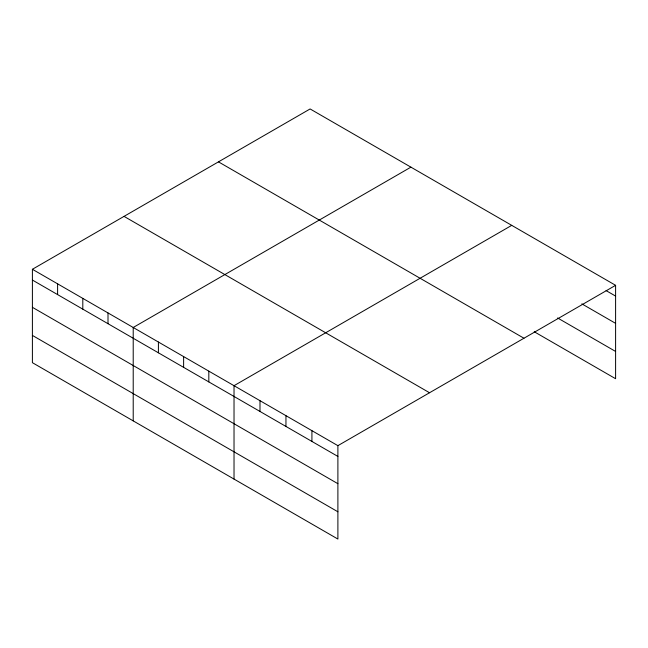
<?xml version="1.0" encoding="UTF-8"?>
<svg xmlns="http://www.w3.org/2000/svg" width="648" height="648" viewBox="0 0 648 648"><rect width="100%" height="100%" fill="white"/><g stroke="black" fill="none" stroke-linecap="round" stroke-linejoin="round"><path stroke-width="0.97" d="M337.892 483.692L337.892 445.662L32.4 269.285L32.4 362.678L337.892 539.047L337.892 483.692L32.4 307.314M32.4 269.285L310.109 108.953L615.6 285.322L615.6 378.716L534.236 331.744M410.921 167.152L133.213 327.491L133.213 420.876M511.734 225.358L234.025 385.69L234.025 479.083M337.892 445.662L615.6 285.322M606.083 290.596L615.6 296.087M581.847 303.863L615.6 323.352M557.604 317.966L615.6 351.451M218.465 161.862L523.957 338.232M124.043 216.375L429.535 392.745M32.4 280.049L337.892 456.427M32.4 335.413L337.892 511.782M311.923 430.669L311.923 441.434M285.954 415.676L285.954 426.441M259.994 400.683L259.994 411.448M208.818 371.142L208.818 381.907M183.619 356.594L183.619 367.351M158.412 342.039L158.412 352.804M108.005 312.935L108.005 323.7M82.806 298.388L82.806 309.153M57.599 283.84L57.599 294.597"/></g></svg>
